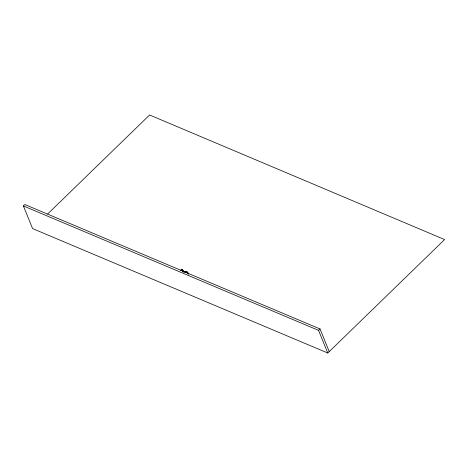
<?xml version="1.0" encoding="UTF-8"?>
<svg xmlns="http://www.w3.org/2000/svg" width="468" height="468" viewBox="0 0 468 468"><rect width="100%" height="100%" fill="white"/><g stroke="black" fill="none" stroke-linecap="round" stroke-linejoin="round"><path stroke-width="0.7" d="M181.672 270.445L181.104 270.147L180.923 270.598M180.958 270.691L181.169 270.235M185.305 272.505L185.527 272.013L186.094 272.312M185.591 272.095L185.656 272.674M185.866 272.745L186.235 272.37L185.778 271.241M47.654 213.987L149.602 114.982L444.6 239.563L327.764 353.018L32.596 228.6L23.4 205.955L24.862 204.534L320.03 328.945L329.226 351.597M181.765 270.545L181.256 269.275L181.812 270.504M181.104 270.147L183.561 271.241L184.263 272.007L183.784 272.054L184.193 272.078M182.456 269.843L183.655 271.809M183.702 271.768L182.959 270.931L184.222 272.048M185.486 272.054L187.984 273.107M186.878 271.703L188.124 273.634M187.34 272.838L187.99 273.049L188.51 274.043M185.55 272.142L187.99 273.049M23.4 205.955L318.568 330.367L320.03 328.945M181.21 269.316L182.497 269.796M186.925 271.662L185.638 271.183L186.194 272.411M181.309 269.416L182.415 269.884L182.871 271.013M185.732 271.282L186.837 271.744L188.077 273.675M181.122 270.276L183.52 271.282M188.317 273.815L188.616 273.938M187.949 273.09L188.645 273.915M318.568 330.367L327.764 353.018M182.795 271.411A1.053 0.439 45.8 0 1 183.204 271.744M182.725 271.434A1.053 0.439 45.8 0 1 183.14 271.762M187.428 273.423A1.053 0.439 45.8 0 1 187.627 273.604M187.358 273.447A1.053 0.439 45.8 0 1 187.563 273.628"/></g></svg>
